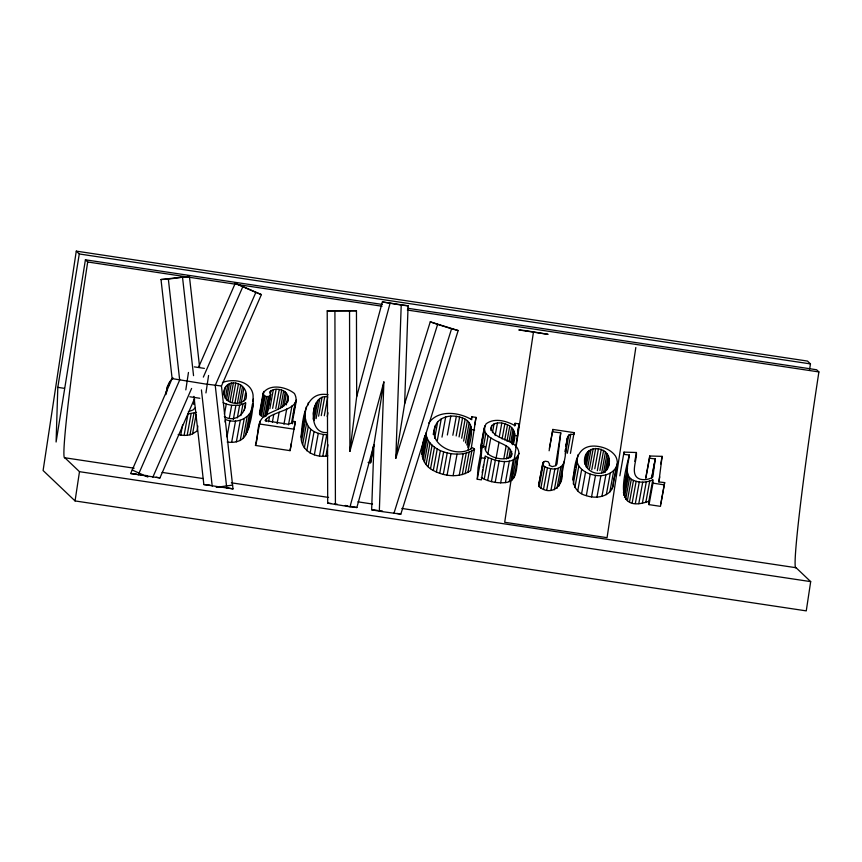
<?xml version="1.0" encoding="UTF-8"?>
<svg xmlns="http://www.w3.org/2000/svg" width="862" height="862" viewBox="0 0 862 862"><rect width="100%" height="100%" fill="white"/><g stroke="black" fill="none" stroke-linecap="round" stroke-linejoin="round"><path stroke-width="1.29" d="M584.802 464.176C580.762 441.29 615.339 445.288 608.529 466.202M468.044 449.781C470.706 439.512 476.492 422.703 462.56 417.973C454.393 414.805 443.973 415.215 437.659 421.895C422.779 442.443 456.278 460.243 472.559 447.69L474.52 449.145L470.577 470.62C459.683 478.194 444.512 476.524 433.295 470.48C419.374 463.411 420.591 448.359 425.074 435.353M401.843 508.44L796.079 567.724L810.689 581.624L806.261 610.878L75.059 500.93L43.1 470.523L76.276 251.122L79.272 253.967L57.808 387.35L56.095 442.012L85.413 259.807L382.426 304.469M379.323 511.231L371.651 509.754L373.946 444.62L383.881 381.941L379.323 511.231L400.83 514.14L458.164 330.545L430.257 321.849L404.634 403.869L395.82 458.282L437.627 324.403L430.257 321.849M395.82 458.282L401.218 305.094L382.372 301.937L356.674 396.66L349.897 451.386L390.044 303.413M404.634 403.869L408.092 305.805L382.372 301.937M166.388 393.503C166.334 387.663 168.693 381.866 173.014 377.89M327.786 455.815C315.697 458.422 300.752 450.88 301.129 437.174C302.336 421.206 304.243 390.12 328.153 394.774M301.129 437.174L305.213 411.702M629.303 455.017C628.71 462.646 624.045 473.432 631.286 479.25C637.751 483.076 646.069 482.979 652.771 479.811L648.838 501.285C612.656 514.043 624.26 476.244 629.303 455.017L623.765 454.349L624.013 452.13L636.404 452.496C637.32 460.125 629.238 475.253 639.895 479.11C644.259 480.349 649.14 479.574 652.846 476.945L655.271 458.929L649.495 458.218L645.8 478.442M227.159 442.001C233.882 443.111 241.813 441.7 245.498 435.353C251.392 423.07 253.493 408.469 253.062 394.893C251.122 381.176 233.311 378.116 222.439 382.566M513.267 444.286C515.444 438.111 516.058 429.998 509.776 426C504.572 422.865 496.771 421.087 491.814 425.526L490.866 427.908C494.109 441.333 517.911 438.316 518.978 453.39C513.817 466.374 494.799 461.342 485.209 455.998L481.405 479.865L477.257 479.24L478.065 467.603L481.998 446.128L485.123 446.591C483.119 461.245 522.609 464.144 508.58 447.507C501.059 441.387 478.561 437.443 486.114 423.824C494.508 417.467 506.673 420.947 515.077 425.699L515.023 423.307L519.096 423.921L515.681 447.249M477.257 479.24L481.19 457.765L481.998 446.128M368.074 462.388L370.617 462.765L370.886 460.383M471.148 448.951L476.029 417.391L471.708 416.745L471.245 419.266M549.116 450.783L552.844 429.438L574.103 432.638L573.909 434.426L570.795 434.319L568.791 435.094L567.713 436.635L566 445.201M555.678 464.607L560.753 432.843L552.585 431.83M560.753 432.843L557.003 463.907L555.958 465.695L552.197 466.622L549.169 465.286L549.622 464.133L548.07 461.666L545.053 461.224L542.985 462.463L538.685 485.004L539.138 486.674C551.023 496.814 564.341 486.028 561.959 471.676M567.153 438.877L565.192 456.483L560.397 482.548M649.495 458.218L649.743 455.998L662.135 456.364L658.88 481.944L664.656 482.591L660.464 506.35L649.032 504.636L648.838 501.285M188.455 372.459L185.815 389.893M205.943 392.921L208.582 375.476M75.059 500.93L79.487 471.676L64.876 457.776A185.89 6.487 -81.4 0 1 87.698 261.983L85.413 259.807M533.449 332.139L504.701 522.286L607.063 537.672L635.822 347.526M809.623 369.195L810.474 363.904L807.489 361.07L76.276 251.122M267.015 414.859L270.722 394.645L269.547 392.038C276.206 385.271 292.401 391.639 287.229 402.134C282.208 409.051 273.157 410.775 266.175 414.999C255.335 420.785 259.16 435.773 255.464 445.449L290.063 450.654L291.399 443.122M259.473 413.275L263.179 393.061C269.752 383.299 286.367 386.866 294.427 393.492C303.564 410.721 271.789 410.193 265.054 420.624L287.8 424.179L292.196 423.113L292.929 421.281L295.332 421.647L294.007 429.179L259.397 423.975M165.795 394.634L166.485 390.842M166.183 393.654L167.573 386.079M169.017 385.454L169.706 381.661M178.175 434.534L180.729 435.094L182.582 424.988M180.729 435.094L184.08 435.418L188.013 413.932L196.504 412.359M184.08 435.418L187.162 435.31L191.105 413.825M193.67 404.353L194.596 399.3M187.162 435.31L189.996 434.782L193.928 413.307M189.996 434.782L192.571 433.845L196.04 414.891M197.872 426.011L196.945 431.065L192.571 433.845M223.657 394.494C223.333 375.412 250.185 382.157 245.95 398.923C239.248 407.317 221.728 403.147 224.357 390.702M224.045 394.818L225.435 387.232M225.262 398.438L227.805 384.538M226.458 400.011L229.464 383.579M224.422 414.18L226.275 404.073L223.15 402.576M228.107 400.69L231.35 383.008M225.068 422.046L225.532 419.514C237.869 424.664 252.911 417.316 253.191 403.211M229.982 401.757L233.451 382.803M229.346 417.973L231.662 405.334L239.636 405.259L245.595 402.791L244.205 410.377M232.309 401.929L235.779 382.976M226.965 436.862L229.971 420.43M235.035 402.597L238.505 383.644M233.3 419.546L235.854 405.646M237.287 403.718L240.757 384.764M231.641 442.346L235.574 420.861M239.539 402.759L242.556 386.327M237.319 417.898L239.636 405.259M241.101 403.502L243.881 388.342M240.832 415.624L242.912 404.256M236.36 441.872L240.293 420.397M244.14 400.776L245.53 393.201M240.218 440.514L244.151 419.029M243.192 438.252L247.125 416.766M245.498 435.353L249.441 413.879M247.286 432.131L251.219 410.646M251.327 410.215L252.48 403.89M252.943 401.369L253.406 398.837M259.602 414.514L263.847 391.413M260.27 415.613L263.977 395.389L263.179 393.061M260.13 421.098L255.464 445.449M261.423 416.4L265.119 396.186L263.977 395.389M262.975 416.842L266.681 396.628L269.569 396.229L270.722 394.645M264.612 416.885L268.319 396.671M265.862 416.454L269.569 396.229M266.8 413.523L267.263 411.002M267.543 409.644L269.86 397.016M270.323 394.484L271.013 390.691M266.908 414.45L270.377 395.496M266.078 421.292L266.541 418.77M269.817 408.739L273.297 389.786M268.545 421.766L269.472 416.712M272.651 408.329L276.12 389.376M272.37 422.1L273.76 414.525M275.775 408.523L279.245 389.57M278.21 409.041L281.68 390.087M277.068 423.63L279.148 412.251M280.452 408.556L283.695 390.863M282.52 407.036L285.3 391.876M284.169 405.776L286.486 393.147M286.303 404.935L287.93 396.1M287.671 401.994L288.134 399.472M283.954 424.169L286.723 409.008M288.501 424.847L291.97 405.894M291.464 423.134L295.17 402.91M293.403 413.997L294.793 406.422M295.257 403.89L295.72 401.369M292.746 420.214L296.442 400M292.466 423.813L292.929 421.281M290.063 450.654L295.332 421.647M302.594 427.153L306.301 406.929M307.971 405.043L308.434 402.522M301.592 440.945L305.525 419.46L305.062 415.689M302.67 444.501L306.603 423.016L305.525 419.46M304.361 447.831L308.294 426.356L306.603 423.016M313.412 414.299C313.38 406.422 317.938 394.839 327.765 396.811L324.284 415.764M306.797 450.761L310.729 429.287L308.294 426.356M313.262 419.18L316.279 402.748M314.156 420.559L317.862 400.345M316.095 418.652L319.791 398.438M310.126 453.089L314.059 431.614L310.729 429.287M318.617 416.163L322.086 397.21M321.267 415.624L324.748 396.671M314.35 454.824L318.283 433.349L314.059 431.614M319.457 455.955L323.39 434.48L326.741 434.793L322.808 456.267M327.248 416.561L327.948 412.769M325.89 456.17L327.98 444.792M371.123 459.112L373.666 445.212M370.617 462.765L373.86 445.083M421.981 454.446L425.451 435.493M422.348 457.043L426.281 435.569L425.914 432.961M423.156 459.586L427.089 438.111L426.281 435.569M424.406 462.075L428.339 440.601L427.089 438.111M426.097 464.446L430.03 442.971L428.339 440.601M433.22 434.459L433.92 430.666M433.758 433.446L435.148 425.871M428.145 466.644L432.077 445.158L430.03 442.971M434.653 438.316L437.659 421.895M430.547 468.648L434.48 447.173L432.077 445.158M437.314 440.353L441.247 418.878M433.295 470.48L437.239 449.005L434.48 447.173M441.99 437.131L445.686 416.917M436.387 472.085L440.331 450.6L437.239 449.005M439.717 473.389L443.65 451.914L440.331 450.6M447.356 434.987L450.826 416.034M443.283 474.412L447.216 452.938L443.65 451.914M452.852 435.256L456.321 416.303M447.076 475.145L451.009 453.671C459.026 454.683 467.829 454.166 474.52 449.145M456.149 435.935L459.618 416.982M459.08 436.926L462.56 417.973M453.121 475.619L457.054 454.134M461.655 438.23L465.135 419.277M463.648 441.107L467.344 420.893M459.263 475.21L463.196 453.735M465.48 442.96L469.187 422.746M466.827 445.029L470.523 424.804M462.291 474.596L466.223 453.11M467.678 447.292L471.385 427.078M465.189 473.615L469.122 452.141M474.639 424.977L476.029 417.391M467.947 472.301L471.88 450.815M480.49 448.165L484.196 427.951M481.093 446.053L484.8 425.839M480.727 451.16L484.422 430.946M483.291 447.507L485.834 433.608M485.532 449.792L488.075 435.892M482.203 472.419L482.655 469.898M483.119 467.366L483.582 464.833M490.887 430.58L491.814 425.526M487.795 454.263L490.812 437.842M492.461 432.649L494.077 423.802M518.978 453.39C515.519 462.797 519.581 481.244 505.401 482.591C498.204 483.356 490.834 482.106 484.239 479.132L488.172 457.657M495.154 435.547L497.471 422.908M487.676 480.533L491.609 459.058M499.249 436.991L501.803 423.091M491.426 481.642L495.37 460.157M496.006 458.595L499.023 442.163M502.093 438.909L504.873 423.738M495.187 482.386L499.12 460.901M504.755 439.879L507.524 424.707M503.85 458.53L506.156 445.891M506.996 441.161L509.776 426M500.66 482.871L504.593 461.396M509.065 441.506L511.619 427.606M506.5 458.886L508.58 447.507M510.757 442.034L513.073 429.405M514.56 425.839L515.023 423.307M508.871 458.207L510.487 449.361M511.791 443.941L514.108 431.302M505.401 482.591L509.334 461.116M512.621 444.695L514.711 433.317M510.563 457.7L511.726 451.376M511.5 456.138L511.963 453.606M517.706 431.506L519.096 423.921M509.291 481.589L513.224 460.114M512.2 479.918L516.133 458.433M514.161 477.656L518.094 456.181M542.985 462.463L538.685 485.004M539.138 486.674L543.071 465.189L542.629 463.519M543.351 464.187L543.803 461.655M540.851 488.204L544.784 466.719L543.071 465.189M549.374 448.391L552.844 429.438M543.502 489.39L547.435 467.904L544.784 466.719M546.734 490.133L550.667 468.648C556.443 470.059 563.177 467.398 564.33 461.073M550.947 490.403L554.88 468.928M554.32 489.842L558.253 468.357M557.003 488.388L560.936 466.913M564.933 451.796L565.397 449.264M565.86 446.742L567.713 436.635M558.975 486.006L562.908 464.532M565.321 454.048L568.791 435.094M567.315 453.272L570.795 434.319M570.428 453.38L574.103 432.638M573.047 480.059C574.835 462.862 576.495 442.82 598.724 446.505C605.113 447.604 611.546 450.47 615.382 455.912C620.78 464.887 613.291 475.382 613.388 484.8C611.233 496.771 596.105 499.238 586.322 495.639C574.178 492.978 570.385 480.188 575.31 469.812M575.773 467.279L578.09 454.651M573.284 483.927L577.217 462.441L576.98 458.584M574.889 487.569L578.822 466.094L577.217 462.441M577.745 490.866L581.688 469.381L578.822 466.094M584.845 460.761L585.309 458.228M584.921 462.732L586.537 453.886M585.373 464.726L587.679 452.087M586.16 466.956L589.177 450.535M581.602 493.614L585.546 472.128L581.688 469.381M587.561 468.292L591.03 449.339M589.5 468.831L593.207 448.606M586.322 495.639L590.254 474.165L585.546 472.128M591.752 469.833L595.696 448.359M594.791 468.777L598.487 448.563M591.558 496.878L595.502 475.393C604.23 476.923 615.78 473.184 617.321 463.325M597.334 470.706L601.267 449.231M599.909 470.544L603.615 450.33M596.957 497.169L600.889 475.695M601.59 473.335L605.533 451.86M603.529 472.775L607.01 453.821M605.092 472.495L608.109 456.073M601.935 496.393L605.867 474.908M606.719 469.833L608.798 458.465M606.331 494.637L610.274 473.152M609.822 491.997L613.755 470.523M612.268 488.668L616.201 467.182M619.832 475.835L624.013 452.13M623.571 489.648L627.504 468.163M623.431 492.698L627.364 471.212M623.732 495.316L627.665 473.841M624.476 497.514L628.409 476.039M625.661 499.292L629.594 477.817M627.353 500.736L631.286 479.25M634.788 461.342L636.404 452.496M629.54 501.91L633.473 480.425M632.202 502.815L636.134 481.33M635.359 503.462L639.292 481.977M638.785 503.688L642.718 482.203M645.81 477.473L649.743 455.998M642.352 503.354L646.284 481.869M645.8 502.503L649.732 481.018M651.629 478.151L654.409 462.991M651.801 477.871L655.271 458.929M649.032 504.636L652.976 483.151L652.771 479.811M660.745 463.95L662.135 456.364M658.837 481.933L659.764 476.88M660.723 504.065L664.656 482.591M248.536 428.576L249.247 424.697M245.595 402.791C246.047 414.266 234.507 422.746 224.303 416.648M315.029 405.463C311.29 415.355 312.906 433.597 327.043 432.562M356.674 396.66L356.459 310.751L327.215 310.859L327.7 503.149L349.994 506.824L383.881 381.941M349.994 506.824L356.879 507.535L373.946 444.62M608.992 463.67C608.27 478.658 585.158 474.919 585.266 461.655M393.912 513.418L451.58 328.745L458.164 330.545M194.381 399.041L159.933 477.925L130.668 473.518L172.12 378.601L161.011 279.525L189.414 276.325L199.585 367.007M138.222 474.973L179.673 380.056L168.349 279.116L161.011 279.525M198.756 366.9L235.283 283.242L261.38 294.599L221.459 386.004L232.999 488.894L203.841 484.541L193.95 396.358M152.843 477.182L191.612 388.428M203.335 377.114L242.815 286.723L235.283 283.242M261.38 294.599L255.863 292.401L215.241 385.4L226.781 488.28M428.791 423.016C438.305 409.375 459.177 412.111 471.783 419.74L471.708 416.745M194.866 408.082L193.056 409.967L188.315 411.702M232.578 485.09L216.243 487.386M168.349 279.116L189.414 276.325M327.215 310.859L356.459 310.751M221.459 386.004L207.289 384.215M203.841 484.541L210.059 485.155M401.218 305.094L408.092 305.805M371.651 509.754L377.384 510.358M130.668 473.518L136.573 474.143M327.7 503.149L331.159 503.516M219.347 486.534L221.997 486.933M79.272 253.967L810.474 363.904M407.726 308.273L816.616 369.755L818.9 371.931A185.89 6.487 -81.4 0 0 796.079 567.724M87.698 261.983L382.038 306.236M407.349 310.051L818.9 371.931M194.316 366.878L204.38 368.386M207.419 384.344L172.12 378.601M514.883 435.439L517.76 435.87M471.74 429.556L474.617 429.998M189.791 396.768L199.855 398.276M57.808 387.35L64.467 388.353M652.976 483.151L664.397 484.875M481.19 457.765L485.349 458.39M64.876 457.776L134.127 468.195M162.099 472.398L203.389 478.604M231.361 482.806L328.584 497.428M357.892 501.835L372.535 504.044M334.618 503.871L337.268 504.27M345.231 505.466L347.882 505.865M379.851 510.67L382.512 511.069M138.944 474.445L141.325 474.811M144.902 475.35L147.402 475.727M79.487 471.676L810.689 581.624M225.833 487.547L232.999 488.894M396.973 513.407L400.83 514.14M350.489 506.317L356.879 507.535M156.151 477.203L159.933 477.925M447.216 452.938L451.009 453.671M318.283 433.349L323.39 434.48M547.435 467.904L550.667 468.648M590.254 474.165L595.502 475.393M226.275 404.073L231.662 405.334M265.119 396.186L266.681 396.628M437.627 324.403L451.58 328.745M242.815 286.723L255.863 292.401M147.833 477.031L132.209 470.005M481.276 477.473L484.239 479.132M201.417 389.904L212.203 486.114M182.55 277.521L193.551 375.638M349.541 311.16L349.897 451.386M334.919 311.204L335.415 504.626M525.745 330.663L518.827 329.941L548.081 334.337L525.745 330.663"/></g></svg>
